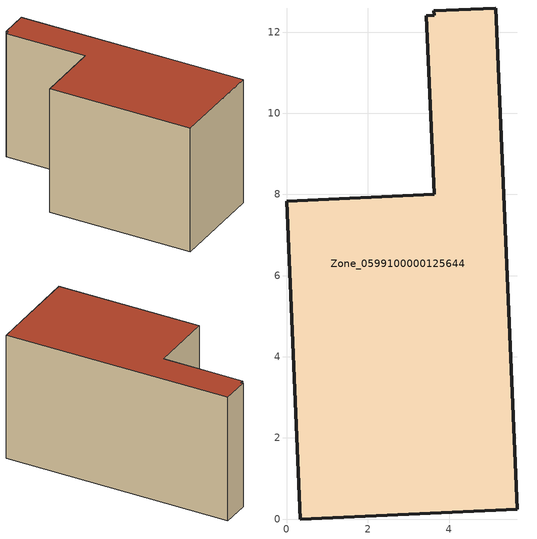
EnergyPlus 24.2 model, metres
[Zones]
Zone_0599100000125644
 floor ground (C_G): 3.63,8 3.44,12.4 3.63,12.42 3.63,12.53 5.15,12.59 5.68,0.24 0.33,0 0,7.83 z0
 wall outside (C_F): 3.63,8 0,7.83 0.33,0 5.68,0.24 5.15,12.59 3.63,12.53 3.63,12.42 3.44,12.4 3.63,8 z0:6.97
 roof outside (C_R): 3.44,12.4 3.63,8 0,7.83 0.33,0 5.68,0.24 5.15,12.59 3.63,12.53 3.63,12.42 z6.97
[BUILDING]
Pand.0599100000125644: North Axis=0; Terrain=City; Loads Convergence Tolerance Value=0.04; Temperature Convergence Tolerance Value=0.4; Solar Distribution=FullExterior; Maximum Number of Warmup Days=25; Minimum Number of Warmup Days=1
[Site:Location]
Rotterdam.The.Hague.AP_ZH_NLD Design_Conditions: Latitude=51.96; Longitude=4.45; Time Zone=1; Elevation=-4.5
[SITE:GROUNDTEMPERATURE:BUILDINGSURFACE]
18, 18, 18, 18, 18, 18, 18, 18, 18, 18, 18, 18
[MATERIAL] Thermal Absorptance=0.9; Solar Absorptance=0.7; Visible Absorptance=0.7
Name | Roughness | Thickness | Conductivity | Density | Specific Heat
G.TI.1946 | MediumSmooth | 0.15 | 1 | 540 | 1210
F.TI.1946 | Rough | 0.3 | 0.857143 | 1920 | 840
R.TI.1946 | MediumRough | 0.2 | 0.1 | 1500 | 1000
[CONSTRUCTION]
C_G: G.TI.1946
C_F: F.TI.1946
C_R: R.TI.1946
[ZONE]
Zone_0599100000125644: Type=1; Multiplier=1; Ceiling Height=Autocalculate; Volume=Autocalculate; Floor Area=autocalculate; Part of Total Floor Area=Yes
[ZONEINFILTRATION:DESIGNFLOWRATE]
Infil_Zone_0599100000125644: Zone or ZoneList or Space or SpaceList=Zone_0599100000125644; Schedule=AlwaysOn; Design Flow Rate Calculation Method=Flow/Area; Flow Rate per Floor Area=0.003; Constant Term Coefficient=1; Temperature Term Coefficient=0; Velocity Term Coefficient=0; Velocity Squared Term Coefficient=0
[HVACTEMPLATE:ZONE:IDEALLOADSAIRSYSTEM]
Zone_0599100000125644: Maximum Heating Supply Air Temperature=50; Minimum Cooling Supply Air Temperature=13; Maximum Heating Supply Air Humidity Ratio=0.0156; Minimum Cooling Supply Air Humidity Ratio=0.0077; Heating Limit=NoLimit; Cooling Limit=NoLimit; Dehumidification Control Type=ConstantSensibleHeatRatio; Cooling Sensible Heat Ratio=0.7; Dehumidification Setpoint=60; Humidification Control Type=None; Humidification Setpoint=30; Outdoor Air Method=None; Outdoor Air Flow Rate per Person=0.00944; Outdoor Air Flow Rate per Zone Floor Area=0; Outdoor Air Flow Rate per Zone=0; Demand Controlled Ventilation Type=None; Outdoor Air Economizer Type=NoEconomizer; Heat Recovery Type=None; Sensible Heat Recovery Effectiveness=0.7; Latent Heat Recovery Effectiveness=0.65
[ZONECONTROL:THERMOSTAT]
ThermostatControl_Zone_0599100000125644: Zone or ZoneList=Zone_0599100000125644; Control Type Schedule=DualSetpointControlType; Control 1=Thermostat_Zone_0599100000125644; Temperature Difference Between Cutout And Setpoint=0
[THERMOSTATSETPOINT:DUALSETPOINT]
Thermostat_Zone_0599100000125644: Heating Setpoint Temperature Schedule=HeatingSetpoint_Zone_0599100000125644; Cooling Setpoint Temperature Schedule=CoolingSetpoint_Zone_0599100000125644
[SCHEDULE:COMPACT]
HeatingSetpoint_Zone_0599100000125644: Through: 12/31, For: AllDays, Until: 24:00, 21
CoolingSetpoint_Zone_0599100000125644: Through: 12/31, For: AllDays, Until: 24:00, 24
DualSetpointControlType: Through: 12/31, For: AllDays, Until: 24:00, 4
AlwaysOn: Through: 12/31, For: AllDays, Until: 24:00, 1
